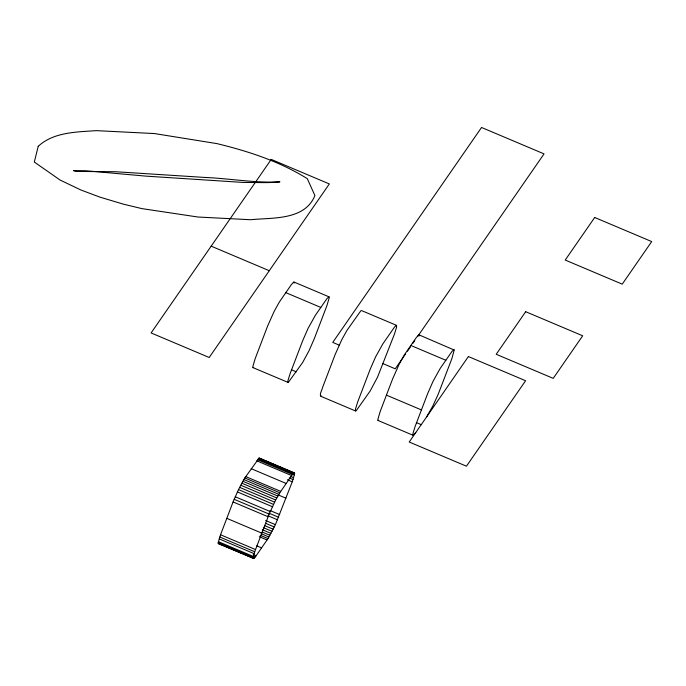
<?xml version="1.0" encoding="UTF-8"?>
<svg xmlns="http://www.w3.org/2000/svg" width="686" height="686" viewBox="0 0 686 686"><rect width="100%" height="100%" fill="white"/><g stroke="black" fill="none" stroke-linecap="round" stroke-linejoin="round"><path stroke-width="1.03" d="M253.64 558.524L218.354 543.672L218.225 542.643L220.54 534.763L233.069 501.946L238.479 489.59L244.799 477.971L259.154 458.042L294.577 473.254L294.568 473.923L292.253 481.804L275.412 524.653L267.994 538.596L256.135 555.771C250.716 563.352 254.472 552.016 255.544 549.555L269.144 514.088L275.686 499.983L279.811 492.762L291.661 475.578L293.737 473.074L294.577 473.254M294.183 283.086L293.771 281.989L291.276 284.741L279.416 301.926L274.203 311.298L267.686 325.893L255.158 358.709L252.842 366.598L252.971 367.619L288.257 382.479L302.612 362.551L308.932 350.923L314.342 338.575L326.87 305.759L329.186 297.878L329.057 296.849L294.054 282.057M419.197 335.908L418.786 334.819L416.291 337.572L404.44 354.748L399.218 364.12L392.701 378.723L380.173 411.54L377.857 419.42L377.986 420.449L412.989 435.241L415.767 432.557M426.709 416.762L432.84 406.001L438.285 394.047L451.894 358.581L454.209 350.04L419.069 334.879M405.623 353.847L395.256 368.819L382.565 363.451M407.458 351.198L410.502 346.799M412.946 343.274L414.773 340.633M417.825 336.226L544.049 153.887L481.546 127.476L332.753 342.408L339.587 345.298M253.674 367.447L252.971 367.619M321.185 395.968C318.647 395.462 322.437 389.356 322.66 387.238L335.197 354.422L341.714 339.827L346.927 330.446L360.853 310.758L361.565 310.578L396.568 325.37L396.542 327.359L394.381 334.279L377.54 377.129L370.114 391.071L356.188 410.76L355.485 410.94L320.482 396.148M378.689 420.269L377.986 420.449M329.057 296.849L327.102 298.401L315.346 315.328L308.1 328.337L302.689 340.685L290.161 373.501L288 380.421L287.974 382.411M396.568 325.37L394.613 326.922L382.848 343.858L375.611 356.866L370.2 369.214L357.663 402.03L355.511 408.95L355.485 410.94M454.072 349.671L452.117 351.223L440.361 368.159L433.115 381.167L427.704 393.515L415.176 426.332L413.015 433.252L412.989 435.241M218.354 543.672L219.057 543.492L254.06 558.284M211.177 246.163L269.272 270.713M285.805 292.639L320.816 307.431M410.828 345.461L445.831 360.253M386.432 395.136L421.444 409.928M291.361 369.78L296.223 371.829M416.376 422.61L421.238 424.66M259.154 458.042L294.44 472.894M258.733 458.282L293.737 473.074M292.63 473.1L294.568 473.923M258.159 458.857L293.162 473.649M291.499 473.649L294.414 474.883M257.482 459.654L292.485 474.446M256.658 460.786L291.661 475.578M290.744 476.461L293.659 477.688M289.158 477.928L293.042 479.565M287.391 479.746L292.253 481.804M251.187 468.684L286.199 483.476M245.725 476.59L280.728 491.382M244.799 477.971L279.811 492.762M243.83 479.557L278.833 494.349M278.216 494.923L285.993 498.208M242.818 481.263L277.83 496.055M241.764 483.158L276.775 497.95M240.683 485.191L275.686 499.983M239.585 487.343L274.589 502.135M238.479 489.59L273.482 504.382M237.382 491.913L272.385 506.705M270.001 510.513L279.725 514.62M235.212 496.758L270.224 511.55M268.929 513.162L278.653 517.27M234.14 499.297L269.144 514.088M267.857 515.701L277.581 519.808M233.069 501.946L268.072 516.738M265.688 520.537L275.412 524.653M265.559 523.272L274.314 526.977M264.462 525.519L273.208 529.223M263.355 527.671L272.11 531.376M262.275 529.712L271.03 533.408M262.189 532.019L269.967 535.303M226.8 518.35L261.803 533.142M261.186 533.717L268.963 537.009M260.208 535.303L267.994 538.596M259.291 536.692L267.068 539.976M256.744 545.824L261.598 547.882M220.54 534.763L255.544 549.555M219.752 536.992L254.755 551.784M219.134 538.87L254.137 553.662M253.22 554.545L256.135 555.771M253.366 556.089L255.312 556.912M218.38 541.683L253.383 556.475M252.697 556.886L254.635 557.701M218.225 542.643L253.228 557.435M218.217 543.303L253.22 558.095M38.236 146.298L34.3 162.033L60.094 180.041L81.025 190.048L100.036 197.174L123.703 204.239L141.951 208.621L197.988 217.025L250.613 219.726C272.505 217.488 304.721 220.592 314.908 195.553L307.285 178.652C279.648 161.459 248.341 151.203 216.87 143.606L154.444 133.556L96.323 130.64C76.566 132.038 53.628 132.021 38.236 146.298M271.244 159.392L151.1 332.942L209.196 357.492L329.34 183.942L271.244 159.392M468.384 356.549L409.225 442.016L466.437 466.197L525.605 380.73L468.384 356.549M525.682 311.701L496.21 354.276L553.216 378.363L582.688 335.788L525.682 311.701M594.693 217.479L565.221 260.054L622.228 284.15L651.7 241.575L594.693 217.479M279.768 181.867L270.43 182.536A282.332 106.673 20.9 0 1 263.681 182.613L242.99 182.425L145.981 176.131L85.596 170.72L73.436 170.634L76.292 171.449L115.317 171.714L204.994 177.451C229.913 178.506 254.849 183.162 279.768 181.867"/></g></svg>
